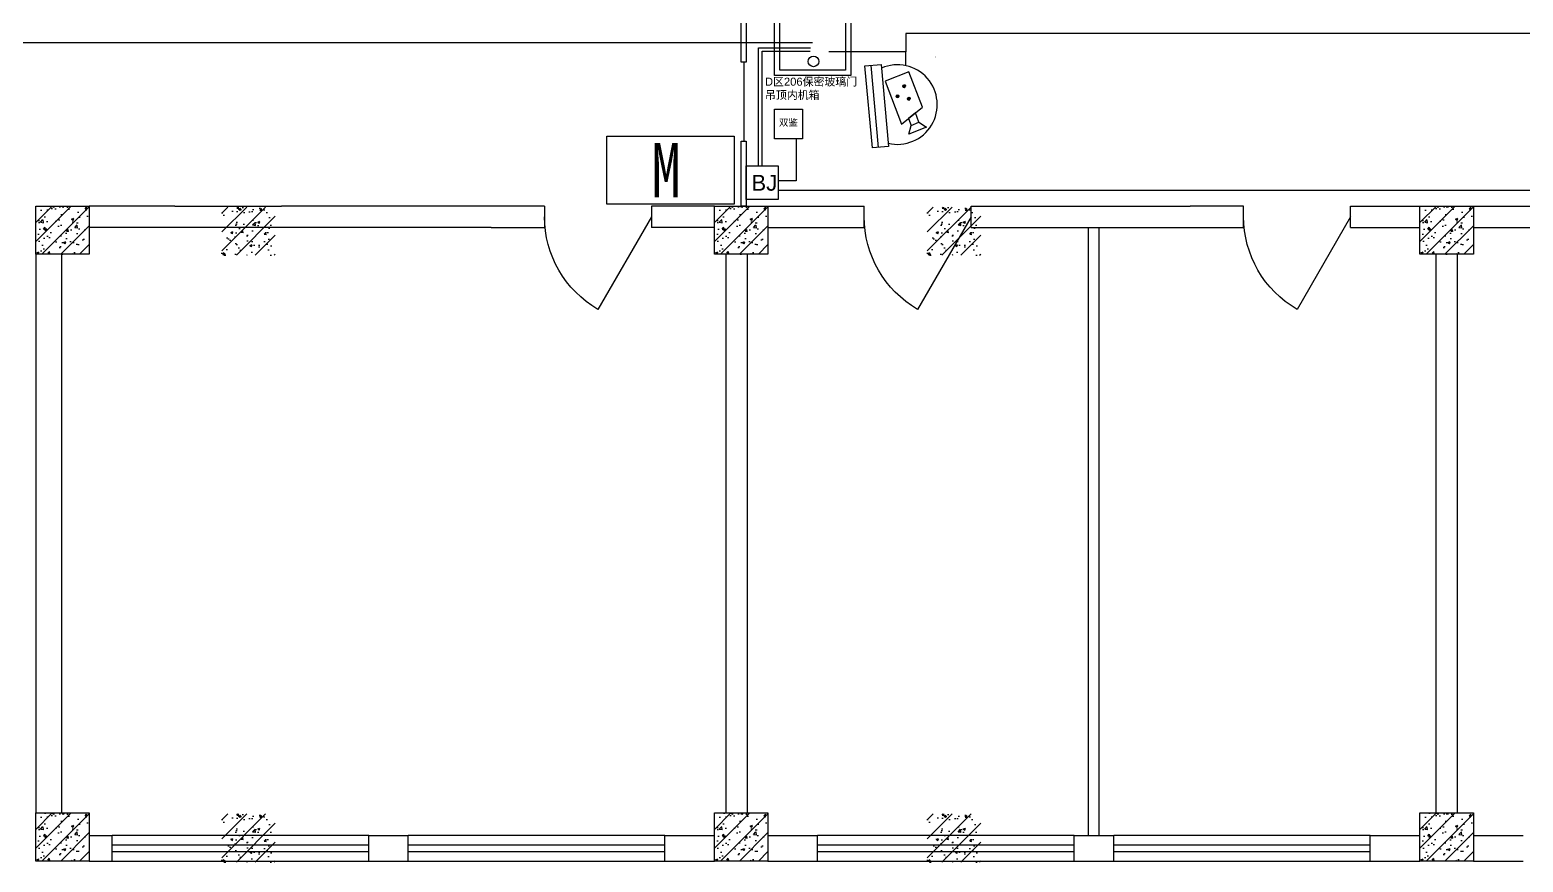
# Model space of a CAD drawing. Header units: millimetres. Extents: x 1454 to 76815, y 2126 to 32240.
# Drawn here: x 45812 to 55125, y 22736 to 27924 of the extents above; entities that cross this region are included whole.
import ezdxf
from ezdxf.enums import TextEntityAlignment as Align

# ---------------------------------------------------------------- set-up
doc = ezdxf.new("R2010")
doc.units = ezdxf.units.MM
doc.linetypes.add('CONTINOUS', pattern=[0])
for name, color, linetype in [('2期技防设备', 7, 'Continuous'), ('BD', 7, 'Continuous'), ('BD0', 7, 'Continuous'), ('C', 7, 'Continuous'), ('EBL', 3, 'Continuous'), ('MID', 7, 'Continuous'), ('T', 7, 'Continuous'), ('WINDOW', 7, 'Continuous'), ('WINDOW_TEXT', 7, 'Continuous'), ('Z', 7, 'Continuous'), ('Z1', 9, 'Continuous'), ('安防设备', 1, 'Continuous'), ('文字说明', 7, 'Continuous')]:
    doc.layers.add(name, color=color, linetype=linetype)
doc.styles.add('china', font='SimSun.ttf', dxfattribs={"width": 0.8})
doc.styles.add('SIMPLEX', font='SIMPLEX.SHX')
doc.styles.get("Standard").update_dxf_attribs({"font": 'arial.ttf'})
doc.linetypes.add('ZIGZAG', pattern='A,0.00254,-5.08,[131,ltypeshp.shx,S=5.08,R=0,X=-5.08,Y=0],-10.16,[131,ltypeshp.shx,S=5.08,R=180,X=5.08,Y=0],-5.08', length=20.32254)

# ---------------------------------------------------------------- blocks, each defined once
blk = doc.blocks.new('_DBLK')
blk.add_line((-0.5, 0), (0, -0.866))
blk.add_arc((-0.5, 0), 1, 300, 0)
at = {"layer": 'WINDOW_TEXT', "style": 'SIMPLEX', "flags": 9}
blk.add_attdef('A', text='', height=1, dxfattribs=at).set_placement((0, 1.5), align=Align.MIDDLE)
blk = doc.blocks.new('A$C7263570F')
at = {"layer": '安防设备', "color": 1, "linetype": 'Continuous', "lineweight": -3}
for p, q in [((0, 428.1), (0, 326.7)), ((513.6, 428.1), (0, 428.1)), ((513.6, 389), (0, 389)), ((513.6, 326.7), (513.6, 428.1)), ((0, 326.7), (513.6, 326.7)), ((61.9, 158.2), (105.1, 312.1)), ((105.1, 312.1), (382.3, 234.3)), ((140.8, 202.2), (138.4, 196.2)), ((138.4, 196.2), (140.8, 190.2)), ((140.8, 202.2), (146.9, 204.7)), ((140.8, 190.2), (146.9, 187.7)), ((146.9, 204.7), (152.9, 202.2)), ((146.9, 187.7), (152.9, 190.2)), ((152.9, 202.2), (155.4, 196.2)), ((155.4, 196.2), (152.9, 190.2)), ((200.6, 249.5), (198.1, 243.5)), ((198.1, 243.5), (200.6, 237.5)), ((200.6, 249.5), (206.6, 252)), ((200.6, 237.5), (206.6, 235)), ((206.6, 252), (212.6, 249.5)), ((206.6, 235), (212.6, 237.5)), ((212.6, 249.5), (215.1, 243.5)), ((215.1, 243.5), (212.6, 237.5)), ((382.3, 234.3), (287.8, 94.8)), ((319.3, 141.3), (350.8, 187.8)), ((350.8, 187.8), (394.9, 175.5)), ((447.2, 194.2), (394.9, 175.5)), ((415.4, 80.9), (447.2, 194.2)), ((287.8, 94.8), (61.9, 158.2)), ((221.8, 179.5), (219.3, 173.5)), ((219.3, 173.5), (221.8, 167.5)), ((221.8, 179.5), (227.8, 182)), ((221.8, 167.5), (227.8, 165)), ((227.8, 182), (233.8, 179.5)), ((227.8, 165), (233.8, 167.5)), ((233.8, 179.5), (236.3, 173.5)), ((236.3, 173.5), (233.8, 167.5)), ((380.4, 124.2), (319.3, 141.3)), ((394.9, 175.5), (380.4, 124.2)), ((394.9, 175.5), (380.4, 124.2)), ((380.4, 124.2), (415.4, 80.9))]:
    blk.add_line(p, q, dxfattribs=at)
at = {"layer": '安防设备', "color": 1, "linetype": 'Continuous', "lineweight": -3, "extrusion": (0, 0, -1)}
blk.add_ellipse((258.1, 248), major_axis=(0, 248), ratio=1, start_param=1.247574, end_param=5.035609, dxfattribs=at)
at = {"layer": '安防设备', "color": 1, "lineweight": -3, "extrusion": (0, 0, -1)}
for centre, major_axis, start_param, end_param in [((146.9, 196.2), (6.02, 6.02), 3.926991, 10.210176), ((206.6, 243.5), (6.02, 6.02), 3.926991, 10.210176), ((227.8, 173.5), (-6.02, 6.02), 5.497787, 11.780972)]:
    blk.add_ellipse(centre, major_axis=major_axis, ratio=1, start_param=start_param, end_param=end_param, dxfattribs=at)
at = {"layer": '安防设备', "color": 1, "linetype": 'Continuous', "lineweight": -3}
for points in [[(152.9, 202.2), (155.4, 196.2), (138.4, 196.2)], [(146.9, 204.7), (152.9, 202.2), (140.8, 202.2)], [(155.4, 196.2), (152.9, 190.2), (140.8, 190.2)], [(212.6, 249.5), (215.1, 243.5), (198.1, 243.5)], [(206.6, 252), (212.6, 249.5), (200.6, 249.5)], [(215.1, 243.5), (212.6, 237.5), (200.6, 237.5)], [(233.8, 179.5), (236.3, 173.5), (219.3, 173.5)], [(227.8, 182), (233.8, 179.5), (221.8, 179.5)], [(236.3, 173.5), (233.8, 167.5), (221.8, 167.5)]]:
    blk.add_solid(points, dxfattribs=at)
at = {"layer": '安防设备', "color": 1, "linetype": 'Continuous', "lineweight": -3, "extrusion": (0, 0, -1)}
for points in [[(-152.9, 202.2), (-140.8, 202.2), (-138.4, 196.2)], [(-155.4, 196.2), (-138.4, 196.2), (-140.8, 190.2)], [(-152.9, 190.2), (-140.8, 190.2), (-146.9, 187.7)], [(-212.6, 249.5), (-200.6, 249.5), (-198.1, 243.5)], [(-215.1, 243.5), (-198.1, 243.5), (-200.6, 237.5)], [(-212.6, 237.5), (-200.6, 237.5), (-206.6, 235)], [(-233.8, 179.5), (-221.8, 179.5), (-219.3, 173.5)], [(-236.3, 173.5), (-219.3, 173.5), (-221.8, 167.5)], [(-233.8, 167.5), (-221.8, 167.5), (-227.8, 165)]]:
    blk.add_solid(points, dxfattribs=at)
at = {"flags": 1}
for tag, p in [('SADA', (-61.3, 174.3)), ('ID', (664.1, -175.2)), ('名称', (-88.5, -231.8))]:
    blk.add_attdef(tag, p, '', height=200, dxfattribs=at)
blk.add_attdef('名称', (-19.5, -15.1), '', height=2.5)
blk = doc.blocks.new('A$C38F61D08')
at = {"layer": 'EBL'}
blk.add_lwpolyline([(0, 400.7), (706.4, 400.7), (706.4, 24.2), (0, 24.2)], close=True, dxfattribs=at)
at = {"layer": 'MID', "style": 'china', "width": 0.8}
blk.add_text('M', height=300, dxfattribs=at).set_placement((247.7, 61.7))
blk = doc.blocks.new('hang box')
at = {"layer": '安防设备'}
for points in [[(-1.001, 1.235), (1.177, 1.235), (1.177, -1.294), (-1.001, -1.294)], [(-0.883, 1.059), (1.001, 1.059), (1.001, -1.117), (-0.883, -1.117)], [(-1.388, 0.941), (-0.976, 0.941), (-0.976, 0.47), (-1.388, 0.47)], [(-1.388, -0.437), (-0.976, -0.437), (-0.976, -0.908), (-1.388, -0.908)]]:
    blk.add_lwpolyline(points, close=True, dxfattribs=at)
blk.add_circle((0.706, 0), 0.176, dxfattribs=at)

msp = doc.modelspace()

# ---------------------------------------------------------------- hatches: boundary and pattern name
at = {"layer": 'BD0'}
h = msp.add_hatch(dxfattribs=at)
h.set_pattern_fill('ANSI31', color=256, scale=666.666667, style=0)
h.set_pattern_definition([(45, (-1432974.38, -510952.3), (-58.925565, 58.925565), [])])
h.paths.add_polyline_path([(45848.4, 23042.4), (46181.7, 23042.4), (46181.7, 22742.4), (45848.4, 22742.4)])
h = msp.add_hatch(dxfattribs=at)
h.set_pattern_fill('AR-CONC', color=256, scale=20, style=0)
h.set_pattern_definition([(50, (-1432974.38, -510952.3), (143.4520365, -12.550427), [15, -165]), (355, (-1432974.38, -510952.3), (-27.750267, 150.438427), [12, -132]), (100.4514, (-1432962.42, -510953.35), (115.701876, 137.887908), [12.748038, -140.228422]), (46.1842, (-1432974.38, -510912.3), (213.44821, -33.103803), [22.5, -247.5]), (96.6356, (-1432956.6, -510915.06), (186.93254, 194.823574), [19.122058, -210.3426]), (351.1842, (-1432974.38, -510912.3), (186.93239, 194.82372), [18, -198]), (21, (-1432954.38, -510922.3), (119.38141, -80.523778), [15, -165]), (326, (-1432954.38, -510922.3), (48.663066, 145.030009), [12, -132]), (71.4514, (-1432944.43, -510929.01), (168.044526, 64.506099), [12.748038, -140.228422]), (37.5, (-1432974.38, -510952.3), (2.431971, 66.5787708), [0, -130.4, 0, -134, 0, -132.5]), (7.5, (-1432974.38, -510952.3), (52.6139075, 78.8823424), [0, -76.4, 0, -127.4, 0, -50.5]), (327.5, (-1433018.98, -510952.3), (106.7644872, -4.5109743), [0, -50, 0, -156, 0, -207]), (317.5, (-1433038.98, -510952.3), (116.637234, 20.0209965), [0, -65, 0, -103.6, 0, -147])])
h.paths.add_polyline_path([(45848.4, 23042.4), (46181.7, 23042.4), (46181.7, 22742.4), (45848.4, 22742.4)])
at = {"layer": 'Z1'}
h = msp.add_hatch(dxfattribs=at)
h.set_pattern_fill('ANSI31', color=256, scale=666.666667, style=0)
h.set_pattern_definition([(45, (-1432974.38, -507168.97), (-58.925565, 58.925565), [])])
h.paths.add_polyline_path([(45848.4, 26825.8), (46181.7, 26825.8), (46181.7, 26525.8), (45848.4, 26525.8)])
h = msp.add_hatch(dxfattribs=at)
h.set_pattern_fill('AR-CONC', color=256, scale=20, style=0)
h.set_pattern_definition([(50, (-1432974.38, -507168.97), (143.4520365, -12.550427), [15, -165]), (355, (-1432974.38, -507168.97), (-27.750267, 150.438427), [12, -132]), (100.4514, (-1432962.42, -507170.01), (115.701876, 137.887908), [12.748038, -140.228422]), (46.1842, (-1432974.38, -507128.97), (213.44821, -33.103803), [22.5, -247.5]), (96.6356, (-1432956.6, -507131.73), (186.93254, 194.823574), [19.122058, -210.3426]), (351.1842, (-1432974.38, -507128.97), (186.93239, 194.82372), [18, -198]), (21, (-1432954.38, -507138.97), (119.38141, -80.523778), [15, -165]), (326, (-1432954.38, -507138.97), (48.663066, 145.030009), [12, -132]), (71.4514, (-1432944.43, -507145.68), (168.044526, 64.506099), [12.748038, -140.228422]), (37.5, (-1432974.38, -507168.97), (2.431971, 66.5787708), [0, -130.4, 0, -134, 0, -132.5]), (7.5, (-1432974.38, -507168.97), (52.6139075, 78.8823424), [0, -76.4, 0, -127.4, 0, -50.5]), (327.5, (-1433018.98, -507168.97), (106.7644872, -4.5109743), [0, -50, 0, -156, 0, -207]), (317.5, (-1433038.98, -507168.97), (116.637234, 20.0209965), [0, -65, 0, -103.6, 0, -147])])
h.paths.add_polyline_path([(45848.4, 26825.8), (46181.7, 26825.8), (46181.7, 26525.8), (45848.4, 26525.8)])
h = msp.add_hatch(dxfattribs=at)
h.set_pattern_fill('AR-CONC', color=256, scale=20, style=0)
h.set_pattern_definition([(50, (-1428741.05, -507168.97), (143.4520365, -12.550427), [15, -165]), (355, (-1428741.05, -507168.97), (-27.750267, 150.438427), [12, -132]), (100.4514, (-1428729.09, -507170.01), (115.701876, 137.887908), [12.748038, -140.228422]), (46.1842, (-1428741.05, -507128.97), (213.44821, -33.103803), [22.5, -247.5]), (96.6356, (-1428723.26, -507131.73), (186.93254, 194.823574), [19.122058, -210.3426]), (351.1842, (-1428741.05, -507128.97), (186.93239, 194.82372), [18, -198]), (21, (-1428721.05, -507138.97), (119.38141, -80.523778), [15, -165]), (326, (-1428721.05, -507138.97), (48.663066, 145.030009), [12, -132]), (71.4514, (-1428711.1, -507145.68), (168.044526, 64.506099), [12.748038, -140.228422]), (37.5, (-1428741.046, -507168.97), (2.431971, 66.5787708), [0, -130.4, 0, -134, 0, -132.5]), (7.5, (-1428741.046, -507168.97), (52.6139075, 78.8823424), [0, -76.4, 0, -127.4, 0, -50.5]), (327.5, (-1428785.646, -507168.97), (106.7644872, -4.5109743), [0, -50, 0, -156, 0, -207]), (317.5, (-1428805.65, -507168.97), (116.637234, 20.0209965), [0, -65, 0, -103.6, 0, -147])])
h.paths.add_polyline_path([(50081.7, 26825.8), (50415.1, 26825.8), (50415.1, 26525.8), (50081.7, 26525.8)])
h = msp.add_hatch(dxfattribs=at)
h.set_pattern_fill('ANSI31', color=256, scale=666.666667, style=0)
h.set_pattern_definition([(45, (-1428741.046, -507168.97), (-58.925565, 58.925565), [])])
h.paths.add_polyline_path([(50081.7, 26825.8), (50415.1, 26825.8), (50415.1, 26525.8), (50081.7, 26525.8)])
h = msp.add_hatch(dxfattribs=at)
h.set_pattern_fill('ANSI31', color=256, scale=666.666667, style=0)
h.set_pattern_definition([(45, (-1424341.046, -507168.97), (-58.925565, 58.925565), [])])
h.paths.add_polyline_path([(54481.7, 26825.8), (54815.1, 26825.8), (54815.1, 26525.8), (54481.7, 26525.8)])
h = msp.add_hatch(dxfattribs=at)
h.set_pattern_fill('AR-CONC', color=256, scale=20, style=0)
h.set_pattern_definition([(50, (-1424341.05, -507168.97), (143.4520365, -12.550427), [15, -165]), (355, (-1424341.05, -507168.97), (-27.750267, 150.438427), [12, -132]), (100.4514, (-1424329.09, -507170.01), (115.701876, 137.887908), [12.748038, -140.228422]), (46.1842, (-1424341.05, -507128.97), (213.44821, -33.103803), [22.5, -247.5]), (96.6356, (-1424323.26, -507131.73), (186.93254, 194.823574), [19.122058, -210.3426]), (351.1842, (-1424341.05, -507128.97), (186.93239, 194.82372), [18, -198]), (21, (-1424321.05, -507138.97), (119.38141, -80.523778), [15, -165]), (326, (-1424321.05, -507138.97), (48.663066, 145.030009), [12, -132]), (71.4514, (-1424311.1, -507145.68), (168.044526, 64.506099), [12.748038, -140.228422]), (37.5, (-1424341.046, -507168.97), (2.431971, 66.5787708), [0, -130.4, 0, -134, 0, -132.5]), (7.5, (-1424341.046, -507168.97), (52.6139075, 78.8823424), [0, -76.4, 0, -127.4, 0, -50.5]), (327.5, (-1424385.646, -507168.97), (106.7644872, -4.5109743), [0, -50, 0, -156, 0, -207]), (317.5, (-1424405.65, -507168.97), (116.637234, 20.0209965), [0, -65, 0, -103.6, 0, -147])])
h.paths.add_polyline_path([(54481.7, 26825.8), (54815.1, 26825.8), (54815.1, 26525.8), (54481.7, 26525.8)])
h = msp.add_hatch(dxfattribs=at)
h.set_pattern_fill('AR-CONC', color=256, scale=20, style=0)
h.set_pattern_definition([(50, (-1638618.67, -81172.55), (143.4520365, -12.550427), [15, -165]), (355, (-1638618.67, -81172.55), (-27.750267, 150.438427), [12, -132]), (100.4514, (-1638606.72, -81173.6), (115.701876, 137.887908), [12.748038, -140.228422]), (46.1842, (-1638618.67, -81132.55), (213.44821, -33.103803), [22.5, -247.5]), (96.6356, (-1638600.89, -81135.3), (186.93254, 194.823574), [19.122058, -210.3426]), (351.1842, (-1638618.67, -81132.55), (186.93239, 194.82372), [18, -198]), (21, (-1638598.67, -81142.55), (119.3814104, -80.523778), [15, -165]), (326, (-1638598.67, -81142.55), (48.663066, 145.030009), [12, -132]), (71.4514, (-1638588.72, -81149.26), (168.044526, 64.506099), [12.748038, -140.228422]), (37.5, (-1638618.673, -81172.547), (2.431971, 66.5787708), [0, -130.4, 0, -134, 0, -132.5]), (7.5, (-1638618.67, -81172.55), (52.6139075, 78.8823424), [0, -76.4, 0, -127.4, 0, -50.5]), (327.5, (-1638663.273, -81172.547), (106.7644872, -4.5109743), [0, -50, 0, -156, 0, -207]), (317.5, (-1638683.27, -81172.55), (116.637234, 20.0209965), [0, -65, 0, -103.6, 0, -147])])
h.paths.add_polyline_path([(47009, 26819.1), (47342.3, 26819.1), (47342.3, 26519.1), (47009, 26519.1)])
h = msp.add_hatch(dxfattribs=at)
h.set_pattern_fill('ANSI31', color=256, scale=666.666667, style=0)
h.set_pattern_definition([(45, (-1638618.67, -81172.55), (-58.925565, 58.925565), [])])
h.paths.add_polyline_path([(47009, 26819.1), (47342.3, 26819.1), (47342.3, 26519.1), (47009, 26519.1)])
h = msp.add_hatch(dxfattribs=at)
h.set_pattern_fill('ANSI31', color=256, scale=666.666667, style=0)
h.set_pattern_definition([(45, (-1634218.67, -81172.55), (-58.925565, 58.925565), [])])
h.paths.add_polyline_path([(51409, 26819.1), (51742.3, 26819.1), (51742.3, 26519.1), (51409, 26519.1)])
h = msp.add_hatch(dxfattribs=at)
h.set_pattern_fill('AR-CONC', color=256, scale=20, style=0)
h.set_pattern_definition([(50, (-1634218.67, -81172.55), (143.4520365, -12.550427), [15, -165]), (355, (-1634218.67, -81172.55), (-27.750267, 150.438427), [12, -132]), (100.4514, (-1634206.72, -81173.6), (115.701876, 137.887908), [12.748038, -140.228422]), (46.1842, (-1634218.67, -81132.55), (213.44821, -33.103803), [22.5, -247.5]), (96.6356, (-1634200.89, -81135.3), (186.93254, 194.823574), [19.122058, -210.3426]), (351.1842, (-1634218.67, -81132.55), (186.93239, 194.82372), [18, -198]), (21, (-1634198.67, -81142.55), (119.3814104, -80.523778), [15, -165]), (326, (-1634198.67, -81142.55), (48.663066, 145.030009), [12, -132]), (71.4514, (-1634188.72, -81149.26), (168.044526, 64.506099), [12.748038, -140.228422]), (37.5, (-1634218.673, -81172.547), (2.431971, 66.5787708), [0, -130.4, 0, -134, 0, -132.5]), (7.5, (-1634218.67, -81172.55), (52.6139075, 78.8823424), [0, -76.4, 0, -127.4, 0, -50.5]), (327.5, (-1634263.273, -81172.547), (106.7644872, -4.5109743), [0, -50, 0, -156, 0, -207]), (317.5, (-1634283.27, -81172.55), (116.637234, 20.0209965), [0, -65, 0, -103.6, 0, -147])])
h.paths.add_polyline_path([(51409, 26819.1), (51742.3, 26819.1), (51742.3, 26519.1), (51409, 26519.1)])
h = msp.add_hatch(dxfattribs=at)
h.set_pattern_fill('AR-CONC', color=256, scale=20, style=0)
h.set_pattern_definition([(50, (-1638618.67, -84955.88), (143.4520365, -12.550427), [15, -165]), (355, (-1638618.67, -84955.88), (-27.750267, 150.438427), [12, -132]), (100.4514, (-1638606.72, -84956.93), (115.701876, 137.887908), [12.748038, -140.228422]), (46.1842, (-1638618.67, -84915.88), (213.44821, -33.103803), [22.5, -247.5]), (96.6356, (-1638600.89, -84918.64), (186.93254, 194.823574), [19.122058, -210.3426]), (351.1842, (-1638618.67, -84915.88), (186.93239, 194.82372), [18, -198]), (21, (-1638598.67, -84925.88), (119.3814104, -80.523778), [15, -165]), (326, (-1638598.67, -84925.88), (48.663066, 145.030009), [12, -132]), (71.4514, (-1638588.72, -84932.59), (168.044526, 64.506099), [12.748038, -140.228422]), (37.5, (-1638618.673, -84955.88), (2.431971, 66.5787708), [0, -130.4, 0, -134, 0, -132.5]), (7.5, (-1638618.67, -84955.88), (52.6139075, 78.8823424), [0, -76.4, 0, -127.4, 0, -50.5]), (327.5, (-1638663.273, -84955.88), (106.7644872, -4.5109743), [0, -50, 0, -156, 0, -207]), (317.5, (-1638683.27, -84955.88), (116.637234, 20.0209965), [0, -65, 0, -103.6, 0, -147])])
h.paths.add_polyline_path([(47009, 23035.8), (47342.3, 23035.8), (47342.3, 22735.8), (47009, 22735.8)])
h = msp.add_hatch(dxfattribs=at)
h.set_pattern_fill('ANSI31', color=256, scale=666.666667, style=0)
h.set_pattern_definition([(45, (-1638618.67, -84955.88), (-58.925565, 58.925565), [])])
h.paths.add_polyline_path([(47009, 23035.8), (47342.3, 23035.8), (47342.3, 22735.8), (47009, 22735.8)])
h = msp.add_hatch(dxfattribs=at)
h.set_pattern_fill('AR-CONC', color=256, scale=20, style=0)
h.set_pattern_definition([(50, (-1428741.05, -510952.3), (143.4520365, -12.550427), [15, -165]), (355, (-1428741.05, -510952.3), (-27.750267, 150.438427), [12, -132]), (100.4514, (-1428729.09, -510953.35), (115.701876, 137.887908), [12.748038, -140.228422]), (46.1842, (-1428741.05, -510912.3), (213.44821, -33.103803), [22.5, -247.5]), (96.6356, (-1428723.26, -510915.06), (186.93254, 194.823574), [19.122058, -210.3426]), (351.1842, (-1428741.05, -510912.3), (186.93239, 194.82372), [18, -198]), (21, (-1428721.05, -510922.3), (119.38141, -80.523778), [15, -165]), (326, (-1428721.05, -510922.3), (48.663066, 145.030009), [12, -132]), (71.4514, (-1428711.1, -510929.01), (168.044526, 64.506099), [12.748038, -140.228422]), (37.5, (-1428741.046, -510952.3), (2.431971, 66.5787708), [0, -130.4, 0, -134, 0, -132.5]), (7.5, (-1428741.046, -510952.3), (52.6139075, 78.8823424), [0, -76.4, 0, -127.4, 0, -50.5]), (327.5, (-1428785.646, -510952.3), (106.7644872, -4.5109743), [0, -50, 0, -156, 0, -207]), (317.5, (-1428805.65, -510952.3), (116.637234, 20.0209965), [0, -65, 0, -103.6, 0, -147])])
h.paths.add_polyline_path([(50081.7, 23042.4), (50415.1, 23042.4), (50415.1, 22742.4), (50081.7, 22742.4)])
h = msp.add_hatch(dxfattribs=at)
h.set_pattern_fill('ANSI31', color=256, scale=666.666667, style=0)
h.set_pattern_definition([(45, (-1428741.046, -510952.3), (-58.925565, 58.925565), [])])
h.paths.add_polyline_path([(50081.7, 23042.4), (50415.1, 23042.4), (50415.1, 22742.4), (50081.7, 22742.4)])
h = msp.add_hatch(dxfattribs=at)
h.set_pattern_fill('ANSI31', color=256, scale=666.666667, style=0)
h.set_pattern_definition([(45, (-1634218.67, -84955.88), (-58.925565, 58.925565), [])])
h.paths.add_polyline_path([(51409, 23035.8), (51742.3, 23035.8), (51742.3, 22735.8), (51409, 22735.8)])
h = msp.add_hatch(dxfattribs=at)
h.set_pattern_fill('AR-CONC', color=256, scale=20, style=0)
h.set_pattern_definition([(50, (-1634218.67, -84955.88), (143.4520365, -12.550427), [15, -165]), (355, (-1634218.67, -84955.88), (-27.750267, 150.438427), [12, -132]), (100.4514, (-1634206.72, -84956.93), (115.701876, 137.887908), [12.748038, -140.228422]), (46.1842, (-1634218.67, -84915.88), (213.44821, -33.103803), [22.5, -247.5]), (96.6356, (-1634200.89, -84918.64), (186.93254, 194.823574), [19.122058, -210.3426]), (351.1842, (-1634218.67, -84915.88), (186.93239, 194.82372), [18, -198]), (21, (-1634198.67, -84925.88), (119.3814104, -80.523778), [15, -165]), (326, (-1634198.67, -84925.88), (48.663066, 145.030009), [12, -132]), (71.4514, (-1634188.72, -84932.59), (168.044526, 64.506099), [12.748038, -140.228422]), (37.5, (-1634218.673, -84955.88), (2.431971, 66.5787708), [0, -130.4, 0, -134, 0, -132.5]), (7.5, (-1634218.67, -84955.88), (52.6139075, 78.8823424), [0, -76.4, 0, -127.4, 0, -50.5]), (327.5, (-1634263.273, -84955.88), (106.7644872, -4.5109743), [0, -50, 0, -156, 0, -207]), (317.5, (-1634283.27, -84955.88), (116.637234, 20.0209965), [0, -65, 0, -103.6, 0, -147])])
h.paths.add_polyline_path([(51409, 23035.8), (51742.3, 23035.8), (51742.3, 22735.8), (51409, 22735.8)])
h = msp.add_hatch(dxfattribs=at)
h.set_pattern_fill('ANSI31', color=256, scale=666.666667, style=0)
h.set_pattern_definition([(45, (-1424341.046, -510952.3), (-58.925565, 58.925565), [])])
h.paths.add_polyline_path([(54481.7, 23042.4), (54815.1, 23042.4), (54815.1, 22742.4), (54481.7, 22742.4)])
h = msp.add_hatch(dxfattribs=at)
h.set_pattern_fill('AR-CONC', color=256, scale=20, style=0)
h.set_pattern_definition([(50, (-1424341.05, -510952.3), (143.4520365, -12.550427), [15, -165]), (355, (-1424341.05, -510952.3), (-27.750267, 150.438427), [12, -132]), (100.4514, (-1424329.09, -510953.35), (115.701876, 137.887908), [12.748038, -140.228422]), (46.1842, (-1424341.05, -510912.3), (213.44821, -33.103803), [22.5, -247.5]), (96.6356, (-1424323.26, -510915.06), (186.93254, 194.823574), [19.122058, -210.3426]), (351.1842, (-1424341.05, -510912.3), (186.93239, 194.82372), [18, -198]), (21, (-1424321.05, -510922.3), (119.38141, -80.523778), [15, -165]), (326, (-1424321.05, -510922.3), (48.663066, 145.030009), [12, -132]), (71.4514, (-1424311.1, -510929.01), (168.044526, 64.506099), [12.748038, -140.228422]), (37.5, (-1424341.046, -510952.3), (2.431971, 66.5787708), [0, -130.4, 0, -134, 0, -132.5]), (7.5, (-1424341.046, -510952.3), (52.6139075, 78.8823424), [0, -76.4, 0, -127.4, 0, -50.5]), (327.5, (-1424385.646, -510952.3), (106.7644872, -4.5109743), [0, -50, 0, -156, 0, -207]), (317.5, (-1424405.65, -510952.3), (116.637234, 20.0209965), [0, -65, 0, -103.6, 0, -147])])
h.paths.add_polyline_path([(54481.7, 23042.4), (54815.1, 23042.4), (54815.1, 22742.4), (54481.7, 22742.4)])

# ---------------------------------------------------------------- linework, layer by layer
for p, q in [((52415.1, 22902.4), (52415.1, 26692.4)), ((52481.7, 22902.4), (52481.7, 26692.4))]:
    msp.add_line(p, q)
at = {"layer": 'BD', "color": 7}
for p, q in [((51015.1, 26692.4), (51015.1, 26825.8)), ((51681.7, 26692.4), (51681.7, 26825.8))]:
    msp.add_line(p, q, dxfattribs=at)
at = {"layer": 'BD0'}
for p, q in [((46715.1, 26825.8), (47381.7, 26825.8)), ((48688.4, 26825.8), (47381.7, 26825.8)), ((49021.7, 26825.8), (48688.4, 26825.8)), ((49021.7, 26825.8), (49021.7, 26692.4)), ((53381.7, 26825.8), (53048.4, 26825.8)), ((53381.7, 26692.4), (53381.7, 26825.8)), ((47381.7, 26692.4), (46715.1, 26692.4)), ((48688.4, 26692.4), (47381.7, 26692.4)), ((48688.4, 26692.4), (49021.7, 26692.4)), ((53048.4, 26692.4), (53381.7, 26692.4)), ((45848.4, 26525.8), (45848.4, 23042.4)), ((46008.4, 26525.8), (46008.4, 23042.4)), ((46181.7, 22902.4), (46325.1, 22902.4)), ((46325.1, 22742.4), (46325.1, 22902.4)), ((47925.1, 22902.4), (48171.7, 22902.4)), ((47925.1, 22742.4), (47925.1, 22902.4)), ((48171.7, 22742.4), (48171.7, 22902.4)), ((49771.7, 22742.4), (49771.7, 22902.4)), ((49771.7, 22902.4), (50081.7, 22902.4)), ((50415.1, 22902.4), (50725.1, 22902.4)), ((50725.1, 22742.4), (50725.1, 22902.4)), ((52325.1, 22742.4), (52325.1, 22902.4)), ((52325.1, 22902.4), (52571.7, 22902.4)), ((52571.7, 22742.4), (52571.7, 22902.4)), ((54171.7, 22742.4), (54171.7, 22902.4)), ((54171.7, 22902.4), (54481.7, 22902.4)), ((54815.1, 22902.4), (55125.1, 22902.4)), ((46181.7, 22742.4), (46325.1, 22742.4)), ((47925.1, 22742.4), (48171.7, 22742.4))]:
    msp.add_line(p, q, dxfattribs=at)
msp.add_lwpolyline([(45848.4, 23042.4), (46181.7, 23042.4), (46181.7, 22742.4), (45848.4, 22742.4)], close=True, dxfattribs=at)
at = {"layer": 'C', "color": 7}
for p, q in [((47925.1, 22902.4), (46325.1, 22902.4)), ((47925.1, 22842.4), (46325.1, 22842.4)), ((49771.7, 22902.4), (48171.7, 22902.4)), ((49771.7, 22842.4), (48171.7, 22842.4)), ((52325.1, 22902.4), (50725.1, 22902.4)), ((52325.1, 22842.4), (50725.1, 22842.4)), ((54171.7, 22902.4), (52571.7, 22902.4)), ((54171.7, 22842.4), (52571.7, 22842.4)), ((46325.1, 22802.4), (47925.1, 22802.4)), ((46325.1, 22742.4), (47925.1, 22742.4)), ((48171.7, 22802.4), (49771.7, 22802.4)), ((50725.1, 22802.4), (52325.1, 22802.4)), ((52571.7, 22802.4), (54171.7, 22802.4))]:
    msp.add_line(p, q, dxfattribs=at)
at = {"layer": 'T'}
for p, q in [((48171.7, 22742.4), (49771.7, 22742.4)), ((49771.7, 22742.4), (50081.7, 22742.4)), ((50415.1, 22742.4), (50725.1, 22742.4)), ((50725.1, 22742.4), (52325.1, 22742.4)), ((52325.1, 22742.4), (52571.7, 22742.4)), ((52571.7, 22742.4), (54171.7, 22742.4)), ((54171.7, 22742.4), (54481.7, 22742.4)), ((54815.1, 22742.4), (55125.1, 22742.4))]:
    msp.add_line(p, q, dxfattribs=at)
at = {"layer": 'Z'}
for p, q in [((46715.1, 26825.8), (46181.7, 26825.8)), ((49688.4, 26825.8), (49688.4, 26692.4)), ((50081.7, 26825.8), (49688.4, 26825.8)), ((50415.1, 26825.8), (51015.1, 26825.8)), ((51681.7, 26825.8), (53048.4, 26825.8)), ((54048.4, 26825.8), (54481.7, 26825.8)), ((54048.4, 26692.4), (54048.4, 26825.8)), ((54815.1, 26825.8), (55415.1, 26825.8)), ((46715.1, 26692.4), (46181.7, 26692.4)), ((50081.7, 26692.4), (49688.4, 26692.4)), ((50415.1, 26692.4), (51015.1, 26692.4)), ((51681.7, 26692.4), (53048.4, 26692.4)), ((54048.4, 26692.4), (54481.7, 26692.4)), ((54815.1, 26692.4), (55415.1, 26692.4)), ((50154.9, 23042.4), (50154.9, 26525.8)), ((50288.3, 23042.4), (50288.3, 26525.8)), ((54581.7, 23042.4), (54581.7, 26525.8)), ((54715.1, 23042.4), (54715.1, 26525.8))]:
    msp.add_line(p, q, dxfattribs=at)
for points in [[(45848.4, 26825.8), (46181.7, 26825.8), (46181.7, 26525.8), (45848.4, 26525.8)], [(50081.7, 26825.8), (50415.1, 26825.8), (50415.1, 26525.8), (50081.7, 26525.8)], [(54481.7, 26825.8), (54815.1, 26825.8), (54815.1, 26525.8), (54481.7, 26525.8)], [(50081.7, 23042.4), (50415.1, 23042.4), (50415.1, 22742.4), (50081.7, 22742.4)], [(54481.7, 23042.4), (54815.1, 23042.4), (54815.1, 22742.4), (54481.7, 22742.4)]]:
    msp.add_lwpolyline(points, close=True, dxfattribs=at)
at = {"layer": '文字说明', "color": 5, "linetype": 'CONTINOUS'}
for p, q in [((64320.1, 27900.3), (51274.1, 27900.3)), ((51274.1, 27900.3), (51274.1, 27788)), ((50379.5, 27077.1), (50379.5, 27790.8)), ((50379.5, 27790.8), (50679.4, 27790.8)), ((51274.1, 27788), (50795, 27788)), ((51274.1, 27700.9), (51274.1, 27788))]:
    msp.add_line(p, q, dxfattribs=at)
at = {"layer": '文字说明', "color": 1, "linetype": 'CONTINOUS'}
for p, q in [((50356.2, 27077.1), (50356.2, 27811.9)), ((50356.2, 27811.9), (50680.8, 27811.9))]:
    msp.add_line(p, q, dxfattribs=at)
at = {"layer": '文字说明', "linetype": 'ZIGZAG'}
msp.add_line((50263.9, 27722.1), (50263.9, 27229.4), dxfattribs=at)
at = {"layer": '文字说明', "color": 3, "linetype": 'CONTINOUS'}
for p, q in [((50590.8, 27244.3), (50590.8, 26982.5)), ((50590.8, 26982.5), (50479.6, 26982.5)), ((65355.8, 26922.3), (50479.6, 26922.3))]:
    msp.add_line(p, q, dxfattribs=at)
at = {"layer": '文字说明', "linetype": 'ZIGZAG'}
for points in [[(50248.4, 28125.8), (50279.3, 28125.8), (50279.3, 27722.1), (50248.4, 27722.1)], [(50248.4, 27229.4), (50279.3, 27229.4), (50279.3, 26825.8), (50248.4, 26825.8)]]:
    msp.add_lwpolyline(points, close=True, dxfattribs=at)
at = {"layer": '文字说明', "color": 2, "linetype": 'CONTINOUS'}
msp.add_lwpolyline([(50693.7, 27843.7), (22322, 27843.7), (22322, 23422.7), (13354.3, 23422.7), (13354.3, 23796.3)], dxfattribs=at)
at = {"layer": '文字说明', "color": 1, "linetype": 'ZIGZAG'}
for points in [[(50456.2, 27429), (50631.4, 27429), (50631.4, 27244.3), (50456.2, 27244.3)], [(50279.3, 27077.1), (50479.6, 27077.1), (50479.6, 26865.9), (50279.3, 26865.9)]]:
    msp.add_lwpolyline(points, close=True, dxfattribs=at)

# ---------------------------------------------------------------- block references
at = {"layer": '2期技防设备', "color": 0, "xscale": 1.124999985506292, "yscale": 1.124999969964846, "zscale": 1.124999971875}
msp.add_blockref('A$C38F61D08', (49409.8, 26811.2), dxfattribs=at)
at = {"layer": 'WINDOW', "xscale": -666.6666666665114, "yscale": 666.6666666666277, "zscale": 666.6666666666666}
for p in [(49355.1, 26759.1), (51348.4, 26759.1), (53715.1, 26759.1)]:
    msp.add_blockref('_DBLK', p, dxfattribs=at)
at = {"layer": '安防设备', "xscale": 188.4252363394979, "yscale": 188.425236353895, "zscale": 188.4252363546297, "rotation": 270}
msp.add_blockref('hang box', (50699.3, 27860.4), dxfattribs=at)
at = {"layer": '安防设备', "color": 0}
ref = msp.add_blockref('A$C7263570F', (51446.6, 27737.6), dxfattribs=dict(at, xscale=-1, rotation=95.15377235624027))
ref.add_attrib('名称', '摄像头001', (51460, 27758.4), dxfattribs={"layer": '0', "height": 2.5, "rotation": 275.15377})

# ---------------------------------------------------------------- texts
at = {"layer": '文字说明', "color": 0, "linetype": 'CONTINOUS', "insert": (50396.4, 27626), "char_height": 49.925, "width": 587.587, "attachment_point": 1}
msp.add_mtext('D区206保密玻璃门吊顶内机箱', dxfattribs=at)
at = {"layer": '文字说明', "color": 1, "linetype": 'ZIGZAG', "attachment_point": 1}
for s, width, gutter_width, insert, char_height in [('双鉴', 244.977, 210, (50483.7, 27367.4), 42.01), ('BJ', 306.197, 493.6, (50311.9, 27020), 98.73)]:
    msp.add_mtext_dynamic_manual_height_columns(s, width=width, gutter_width=gutter_width, heights=[0], dxfattribs=dict(at, insert=insert, char_height=char_height))

doc.saveas('drawing.dxf')
